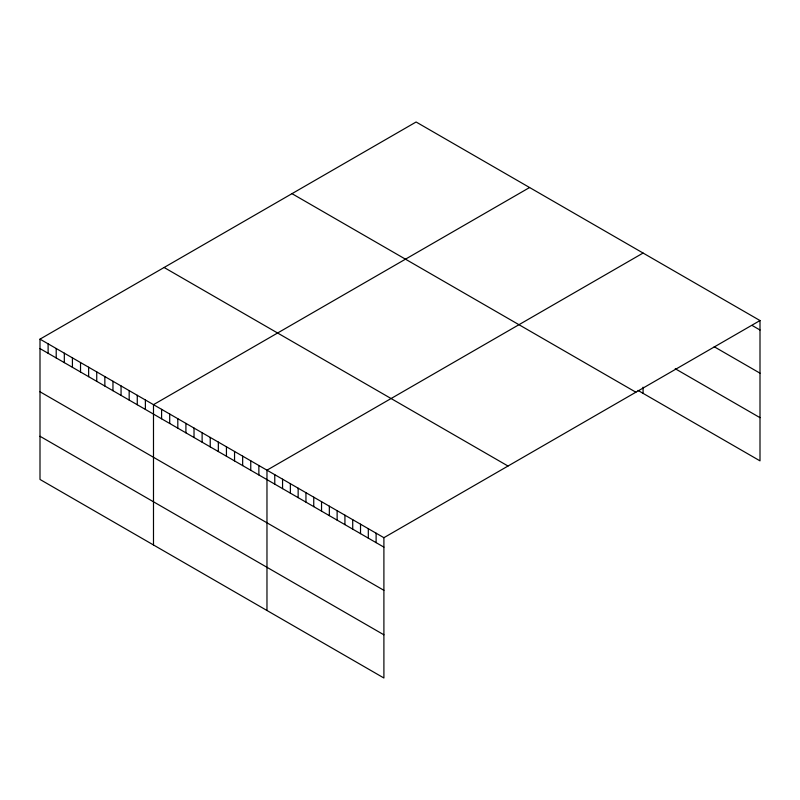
<?xml version="1.0" encoding="UTF-8"?>
<svg xmlns="http://www.w3.org/2000/svg" width="800" height="800" viewBox="0 0 800 800"><rect width="100%" height="100%" fill="white"/><g stroke="black" fill="none" stroke-linecap="round" stroke-linejoin="round"><path stroke-width="1.2" d="M760 320.55L383.9 537.69L383.9 678L40 479.45L40 339.14L416.1 122L760 320.55L760 460.86L638.01 390.43M529.59 187.52L153.49 404.66L153.49 544.97M643.07 253.05L266.97 470.18L266.97 610.49M752.2 325.5L760 330M714.2 346.74L760 373.18M675.23 368.73L760 417.67M291.99 193.66L635.89 392.21M164.11 267.49L508.01 466.03M40 339.14L383.9 537.69M40 348.59L383.9 547.14M40 391.77L383.9 590.32M40 436.26L383.9 634.81M643.07 387.18L643.07 393.35M376.11 533.19L376.11 542.64M368.31 528.69L368.31 538.14M360.52 524.19L360.52 533.64M352.72 519.69L352.72 529.13M344.93 515.19L344.93 524.63M337.13 510.69L337.13 520.13M329.34 506.19L329.34 515.63M321.54 501.69L321.54 511.13M313.75 497.19L313.75 506.63M305.95 492.69L305.95 502.13M298.15 488.19L298.15 497.63M290.36 483.69L290.36 493.13M282.56 479.18L282.56 488.63M274.77 474.68L274.77 484.13M258.87 465.5L258.87 474.95M250.76 460.82L250.76 470.27M242.66 456.14L242.66 465.59M234.55 451.46L234.55 460.91M226.44 446.78L226.44 456.23M218.34 442.1L218.34 451.55M210.23 437.42L210.23 446.87M202.12 432.74L202.12 442.19M194.02 428.06L194.02 437.51M185.91 423.38L185.91 432.83M177.81 418.7L177.81 428.15M169.7 414.02L169.7 423.47M161.59 409.34L161.59 418.79M145.38 399.98L145.38 409.43M137.27 395.3L137.27 404.75M129.17 390.62L129.17 400.07M121.06 385.94L121.06 395.39M112.96 381.26L112.96 390.71M104.85 376.58L104.85 386.03M96.74 371.9L96.74 381.35M88.64 367.22L88.64 376.67M80.53 362.54L80.53 371.99M72.42 357.86L72.42 367.31M64.32 353.18L64.32 362.63M56.21 348.5L56.21 357.95M48.11 343.82L48.11 353.27"/></g></svg>
